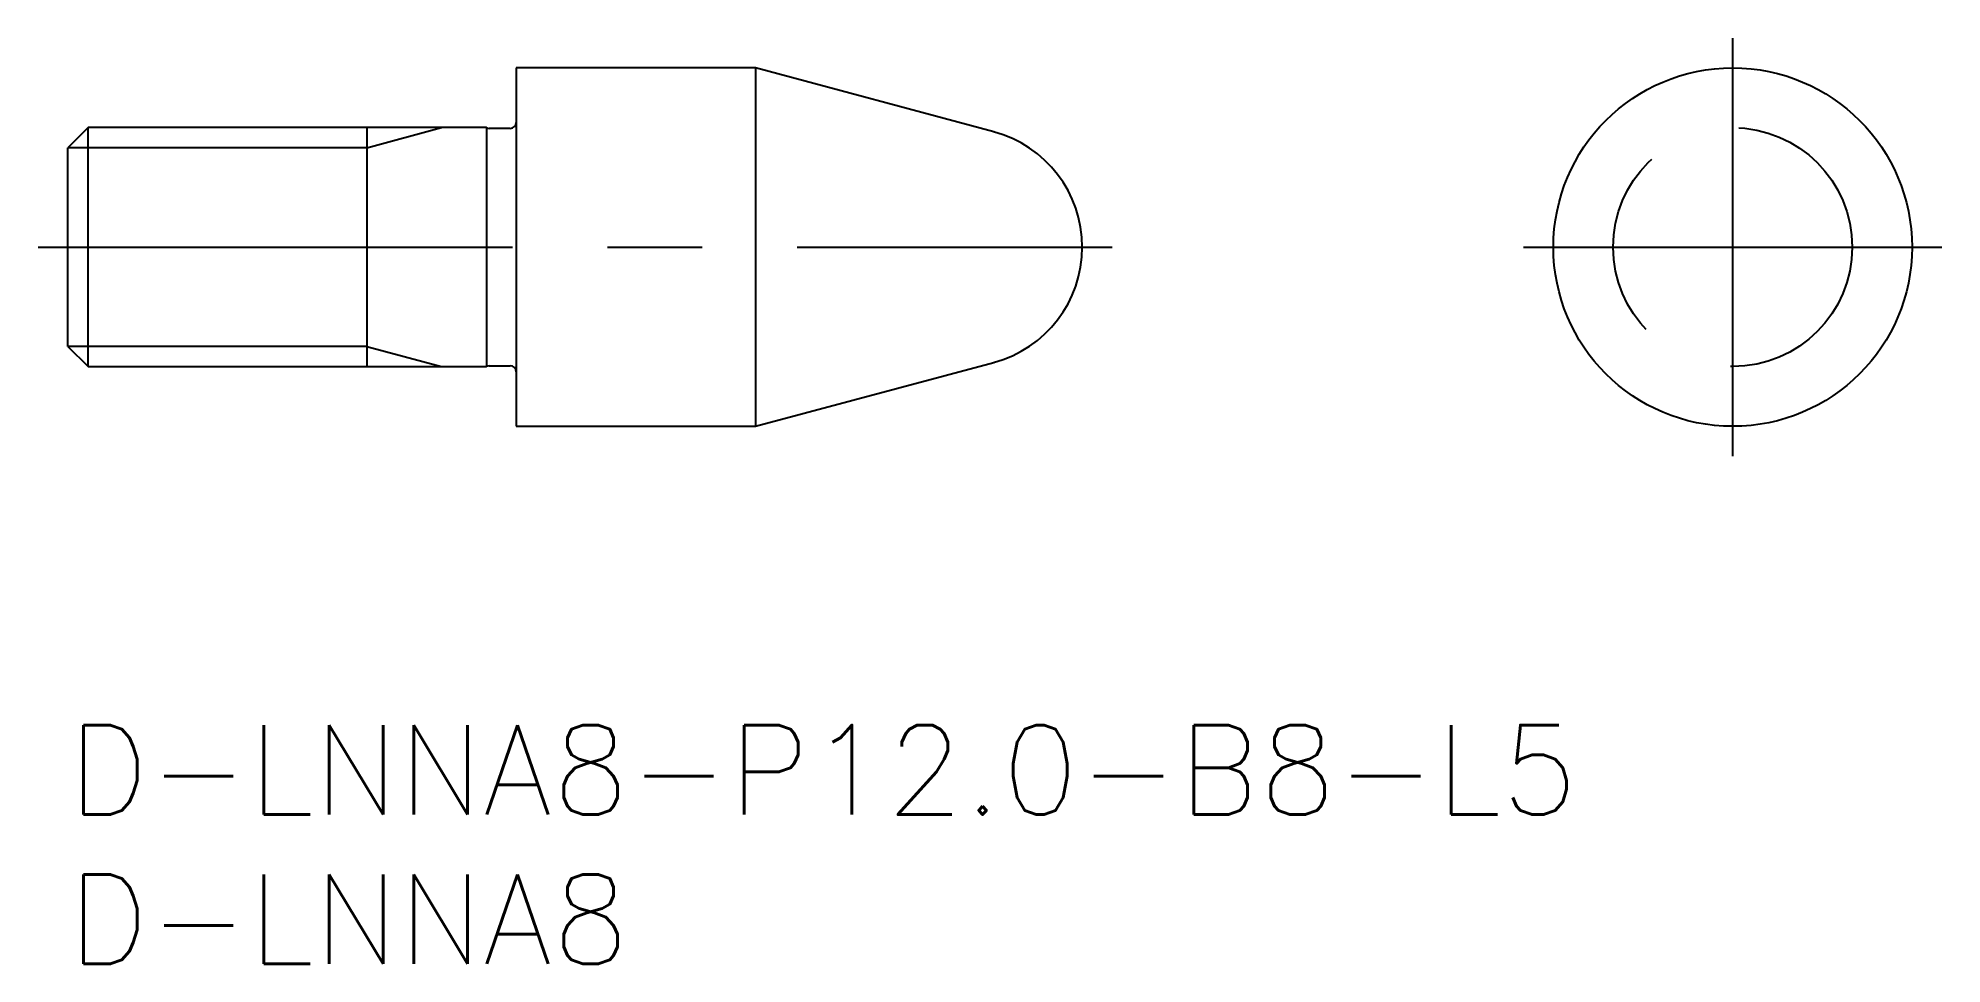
# Model space of a CAD drawing. Extents: x -1 to 62.7, y -8 to 23.
import ezdxf

# ---------------------------------------------------------------- set-up
doc = ezdxf.new("R2010")
doc.units = 0
doc.header["$LTSCALE"] = 0.5
doc.linetypes.add('CENTER', pattern=[50.8, 31.75, -6.35, 6.35, -6.35])
doc.linetypes.add('DASHED', pattern=[19.05, 12.7, -6.35])
for name, color, linetype in [('MSM_CENTER', 1, 'CENTER'), ('MSM_CONTINUOUS', 7, 'CONTINUOUS'), ('MSM_DASHED', 4, 'DASHED'), ('MSM_NARROW', 5, 'CONTINUOUS'), ('MSM_PART_NUMBER', 7, 'CONTINUOUS')]:
    doc.layers.add(name, color=color, linetype=linetype)
doc.styles.get("Standard").update_dxf_attribs({"font": 'txt.shx', "height": 1, "bigfont": 'bigfont.shx'})

# ---------------------------------------------------------------- blocks, each defined once
blk = doc.blocks.new('*U12')
at = {"layer": 'MSM_PART_NUMBER'}
blk.add_text('D-LNNA8-P12.0-B8-L5', height=3, dxfattribs=at).set_placement((0, -3))
blk = doc.blocks.new('*U13')
at = {"layer": 'MSM_PART_NUMBER'}
blk.add_text('D-LNNA8', height=3, dxfattribs=at).set_placement((0, -8))

msp = doc.modelspace()

# ---------------------------------------------------------------- linework, layer by layer
at = {"layer": 'MSM_CENTER'}
for p, q in [((55.7, 9), (55.7, 23)), ((-1, 16), (34.937, 16)), ((48.7, 16), (62.7, 16))]:
    msp.add_line(p, q, dxfattribs=at)
at = {"layer": 'MSM_CONTINUOUS'}
for p, q in [((15, 22), (15, 10)), ((23, 22), (15, 22)), ((30.973, 19.864), (23, 22)), ((23, 22), (23, 10)), ((0.676, 20), (0, 19.323)), ((14, 20), (0.676, 20)), ((0.676, 12), (0.676, 20)), ((10, 20), (10, 12)), ((14, 20), (14, 12)), ((14.8, 19.975), (14.097, 19.975)), ((0, 12.676), (0, 19.323)), ((0, 12.676), (0.676, 12)), ((23, 10), (30.973, 12.136)), ((0.676, 12), (14, 12)), ((14.097, 12.025), (14.8, 12.025)), ((15, 10), (23, 10))]:
    msp.add_line(p, q, dxfattribs=at)
msp.add_circle((55.7, 16), 6, dxfattribs=at)
for centre, radius, start, end in [((14.097, 20.175), 0.2, 241.04498, 270), ((14.8, 20.175), 0.2, 270, 0), ((29.937, 16), 4, 285, 75), ((14.097, 11.825), 0.2, 90, 118.95502), ((14.8, 11.825), 0.2, 0, 90)]:
    msp.add_arc(centre, radius, start, end, dxfattribs=at)
at = {"layer": 'MSM_DASHED'}
msp.add_circle((55.7, 16), 4, dxfattribs=at)
at = {"layer": 'MSM_NARROW'}
for p, q in [((10, 19.323), (12.5, 20)), ((10, 19.323), (0, 19.323)), ((10, 12.676), (0, 12.676)), ((10, 12.676), (12.5, 12))]:
    msp.add_line(p, q, dxfattribs=at)

# ---------------------------------------------------------------- block references
at = {"layer": 'MSM_CONTINUOUS'}
for name in ['*U12', '*U13']:
    msp.add_blockref(name, (0, 0), dxfattribs=at)

doc.saveas('drawing.dxf')
